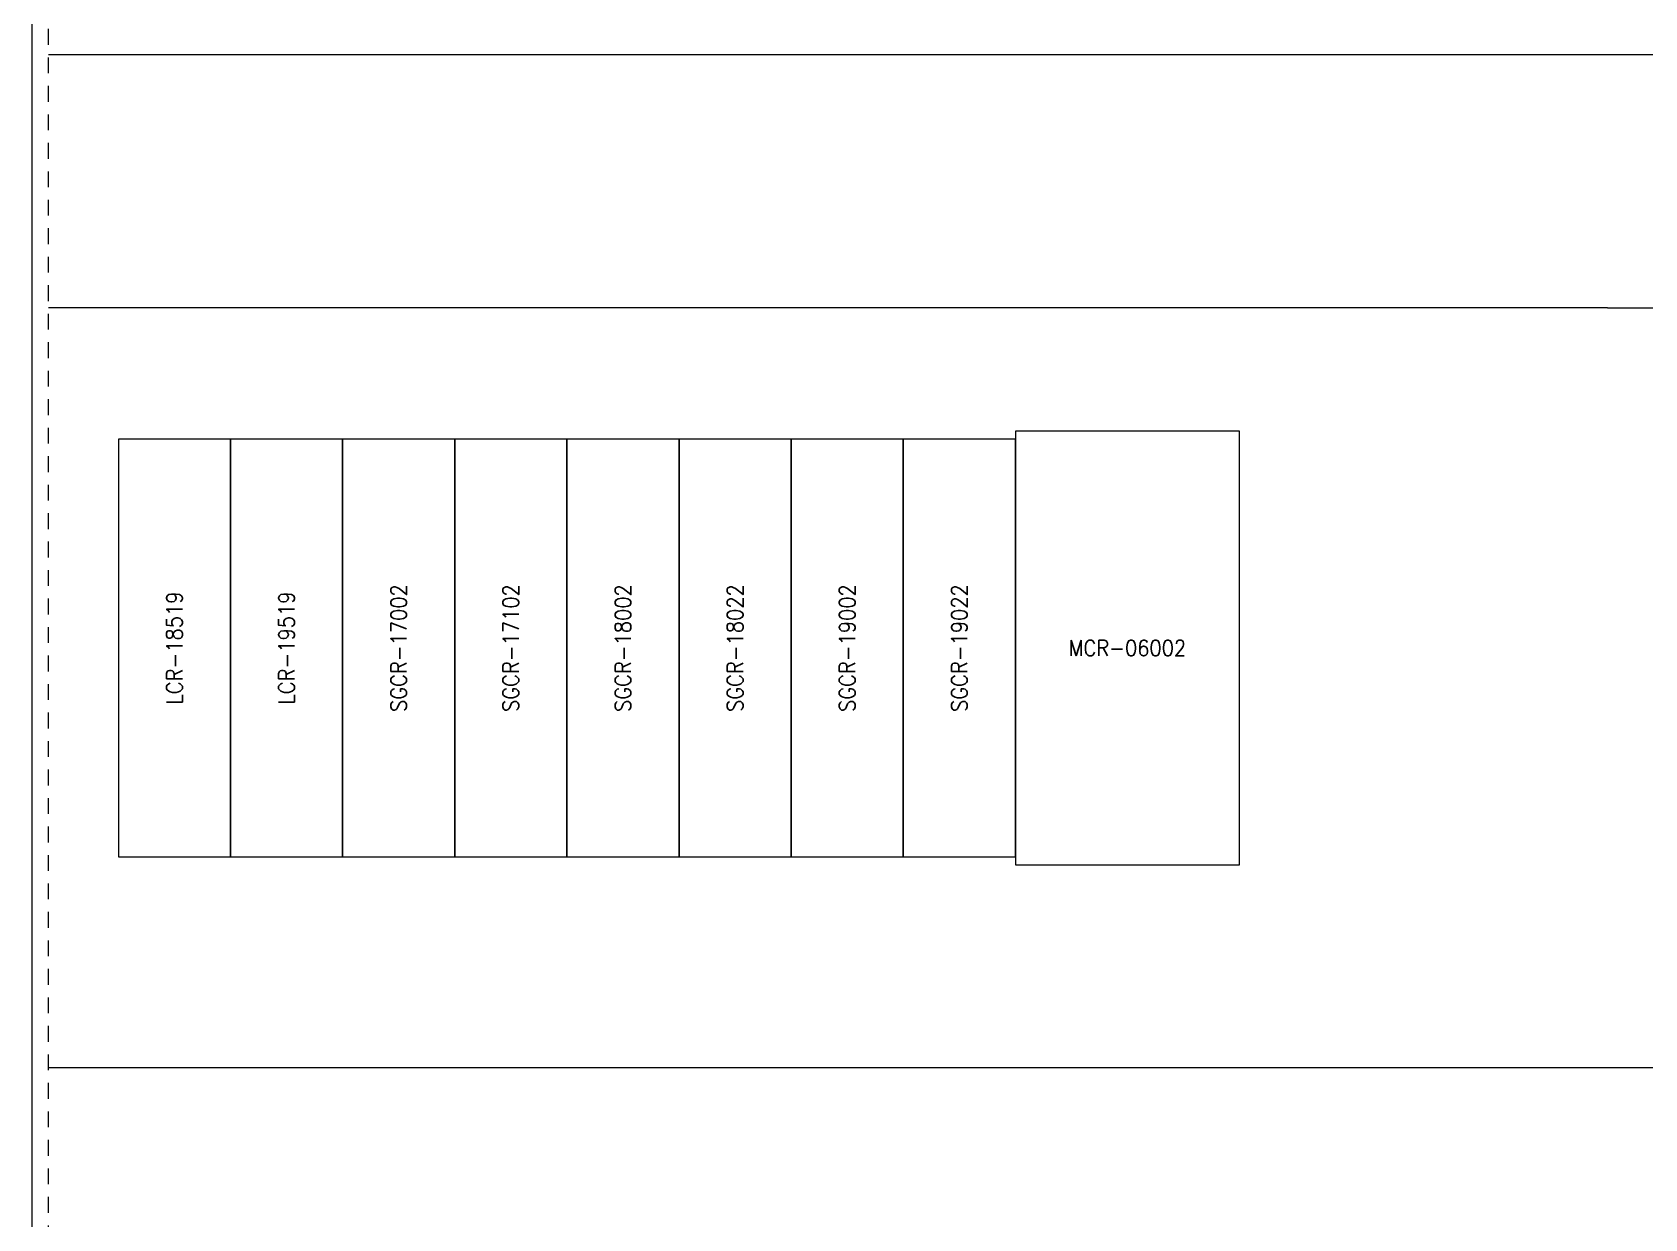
# Model space of a CAD drawing. Header units: inches. Extents: x 0 to 119, y 0 to 81.
# Drawn here: x 31.44 to 44.18, y 52.67 to 62.04 of the extents above; entities that cross this region are included whole.
import ezdxf
from ezdxf.enums import TextEntityAlignment as Align

# ---------------------------------------------------------------- set-up
doc = ezdxf.new("R2010")
doc.units = ezdxf.units.IN
doc.header["$MEASUREMENT"] = 0
doc.linetypes.add('HIDDEN', pattern=[0.1875, 0.125, -0.0625])
doc.layers.get('0').update_dxf_attribs({"lineweight": 5})
for name, color, linetype, lineweight in [('PANEL', 150, 'Continuous', 5), ('PSYMS', 7, 'Continuous', 5), ('PTAG', 51, 'Continuous', 5), ('SYMS', 7, 'Continuous', 5)]:
    doc.layers.add(name, color=color, linetype=linetype, lineweight=lineweight)
doc.styles.add('WD', font='romans.shx')

# ---------------------------------------------------------------- blocks, each defined once
blk = doc.blocks.new('HMISC_CAT1_A-72P60F1')
at = {"layer": 'PANEL', "color": 150, "linetype": 'Continuous'}
blk.add_line((-0.875, -0.747), (-0.875, 58.997), dxfattribs=at)
at = {"layer": 'PANEL', "color": 150, "linetype": 'HIDDEN'}
blk.add_line((-0.747, -0.747), (-0.747, 58.997), dxfattribs=at)
at = {"style": 'WD'}
for tag, p in [('INST', (27.116, 62.167)), ('LOC', (27.116, 61.539)), ('DESC1', (27.116, 60.96)), ('DESC2', (27.116, 60.39)), ('DESC3', (27.116, 59.815)), ('TAG1', (27.128, 59.151))]:
    blk.add_attdef(tag, text='', height=0.5, dxfattribs=at).set_placement(p, align=Align.CENTER)
at = {"style": 'WD', "flags": 1}
for tag, p in [('FAMILY', (27.228, 58.001)), ('MFG', (27.266, 57.738)), ('ASSYCODE', (27.003, 57.526)), ('CAT', (27.141, 57.538))]:
    blk.add_attdef(tag, p, '', height=0.01, dxfattribs=at)
blk = doc.blocks.new('PNL13F91')
for p, q in [((0.885, 1.65), (0, 1.65)), ((0, 1.65), (0, 0)), ((0.885, -1.65), (0.885, 1.65)), ((0, 0), (0, -1.65)), ((0, -1.65), (0.885, -1.65))]:
    blk.add_line(p, q)
at = {"style": 'WD', "width": 0.9, "flags": 8}
blk.add_attdef('P_TAG1', text='', height=0.125, dxfattribs=at).set_placement((0.4425, 0), align=Align.MIDDLE_CENTER)
for tag, p in [('RATING1', (0.4425, -0.28125)), ('RATING2', (0.4425, -0.4375))]:
    blk.add_attdef(tag, text='', height=0.125, dxfattribs=at).set_placement(p, align=Align.CENTER)
blk = doc.blocks.new('PNL14285')
for p, q in [((0.886, 1.65), (0, 1.65)), ((0, 1.65), (0, 0)), ((0.886, -1.65), (0.886, 1.65)), ((0, 0), (0, -1.65)), ((0, -1.65), (0.886, -1.65))]:
    blk.add_line(p, q)
at = {"style": 'WD', "width": 0.9, "flags": 8}
blk.add_attdef('P_TAG1', text='', height=0.125, dxfattribs=at).set_placement((0.443, 0), align=Align.MIDDLE_CENTER)
for tag, p in [('RATING1', (0.443, -0.28125)), ('RATING2', (0.443, -0.4375))]:
    blk.add_attdef(tag, text='', height=0.125, dxfattribs=at).set_placement(p, align=Align.CENTER)
blk = doc.blocks.new('PNL14A00')
for p, q in [((1.77, 1.7125), (0, 1.7125)), ((0, 1.7125), (0, 0)), ((1.77, -1.7125), (1.77, 1.7125)), ((0, 0), (0, -1.7125)), ((0, -1.7125), (1.77, -1.7125))]:
    blk.add_line(p, q)
at = {"style": 'WD', "width": 0.9, "flags": 8}
blk.add_attdef('P_TAG1', text='', height=0.125, dxfattribs=at).set_placement((0.885, 0), align=Align.MIDDLE_CENTER)
for tag, p in [('RATING1', (0.885, -0.28125)), ('RATING2', (0.885, -0.4375))]:
    blk.add_attdef(tag, text='', height=0.125, dxfattribs=at).set_placement(p, align=Align.CENTER)
blk = doc.blocks.new('WW_2')
for p, q in [((-0.875, 1), (0.875, 1)), ((-0.875, -1), (0.875, -1))]:
    blk.add_line(p, q)
at = {"insert": (0, -0.0125), "char_height": 0.2, "width": 0.3232, "attachment_point": 5, "style": 'WD'}
blk.add_mtext('2"', dxfattribs=at)

msp = doc.modelspace()

# ---------------------------------------------------------------- linework, layer by layer
at = {"layer": 'PSYMS'}
for p, q in [((31.5728, 61.8625), (43.8838, 61.8625)), ((43.8838, 59.8625), (31.5728, 59.8625)), ((31.5728, 53.8625), (43.8838, 53.8625))]:
    msp.add_line(p, q, dxfattribs=at)

# ---------------------------------------------------------------- block references
for p in [(44.7588, 60.8625), (44.7588, 52.8625)]:
    msp.add_blockref('WW_2', p, dxfattribs=at)
ref = msp.add_blockref('PNL13F91', (32.125, 57.175), dxfattribs=at)
ref.add_attrib('P_TAG1', 'LCR-18519', dxfattribs={"layer": 'PTAG', "height": 0.125, "rotation": 90, "style": 'WD', "width": 0.9, "flags": 8}).set_placement((32.5675, 57.175), align=Align.MIDDLE_CENTER)
ref = msp.add_blockref('PNL13F91', (33.01, 57.175), dxfattribs=at)
ref.add_attrib('P_TAG1', 'LCR-19519', dxfattribs={"layer": 'PTAG', "height": 0.125, "rotation": 90, "style": 'WD', "width": 0.9, "flags": 8}).set_placement((33.4525, 57.175), align=Align.MIDDLE_CENTER)
ref = msp.add_blockref('PNL14285', (33.895, 57.175), dxfattribs=at)
ref.add_attrib('P_TAG1', 'SGCR-17002', dxfattribs={"layer": 'PTAG', "height": 0.125, "rotation": 90, "style": 'WD', "width": 0.9, "flags": 8}).set_placement((34.338, 57.175), align=Align.MIDDLE_CENTER)
ref = msp.add_blockref('PNL13F91', (34.781, 57.175), dxfattribs=at)
ref.add_attrib('P_TAG1', 'SGCR-17102', dxfattribs={"layer": 'PTAG', "height": 0.125, "rotation": 90, "style": 'WD', "width": 0.9, "flags": 8}).set_placement((35.2235, 57.175), align=Align.MIDDLE_CENTER)
ref = msp.add_blockref('PNL14285', (35.666, 57.175), dxfattribs=at)
ref.add_attrib('P_TAG1', 'SGCR-18002', dxfattribs={"layer": 'PTAG', "height": 0.125, "rotation": 90, "style": 'WD', "width": 0.9, "flags": 8}).set_placement((36.109, 57.175), align=Align.MIDDLE_CENTER)
ref = msp.add_blockref('PNL13F91', (36.552, 57.175), dxfattribs=at)
ref.add_attrib('P_TAG1', 'SGCR-18022', dxfattribs={"layer": 'PTAG', "height": 0.125, "rotation": 90, "style": 'WD', "width": 0.9, "flags": 8}).set_placement((36.9945, 57.175), align=Align.MIDDLE_CENTER)
ref = msp.add_blockref('PNL14285', (37.437, 57.175), dxfattribs=at)
ref.add_attrib('P_TAG1', 'SGCR-19002', dxfattribs={"layer": 'PTAG', "height": 0.125, "rotation": 90, "style": 'WD', "width": 0.9, "flags": 8}).set_placement((37.88, 57.175), align=Align.MIDDLE_CENTER)
ref = msp.add_blockref('PNL13F91', (38.323, 57.175), dxfattribs=at)
ref.add_attrib('P_TAG1', 'SGCR-19022', dxfattribs={"layer": 'PTAG', "height": 0.125, "rotation": 90, "style": 'WD', "width": 0.9, "flags": 8}).set_placement((38.7655, 57.175), align=Align.MIDDLE_CENTER)
ref = msp.add_blockref('PNL14A00', (39.208, 57.175), dxfattribs=at)
ref.add_attrib('P_TAG1', 'MCR-06002', dxfattribs={"layer": 'PTAG', "height": 0.125, "style": 'WD', "width": 0.9, "flags": 8}).set_placement((40.093, 57.175), align=Align.MIDDLE_CENTER)
at = {"layer": 'SYMS'}
msp.add_blockref('HMISC_CAT1_A-72P60F1', (32.3198, 10.9375), dxfattribs=at)

doc.saveas('drawing.dxf')
